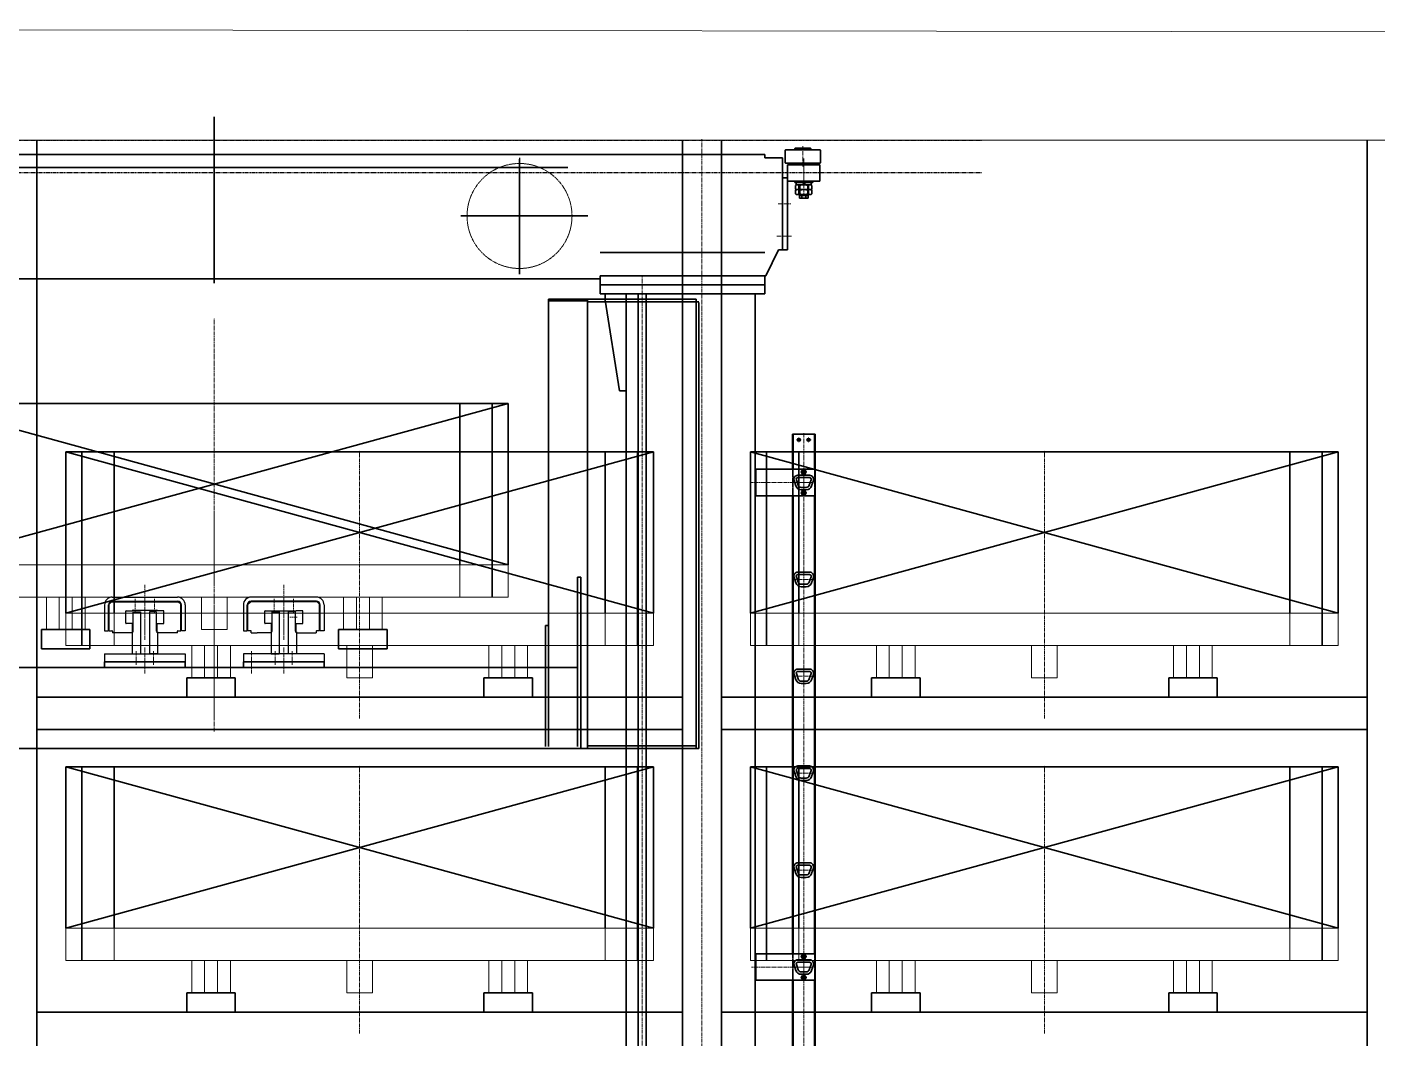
# Model space of a CAD drawing. Header units: millimetres. Extents: x -67280 to 67280, y -47520 to 47520.
# Drawn here: x -43308 to -39128, y 16067 to 19200 of the extents above; entities that cross this region are included whole.
import ezdxf

# ---------------------------------------------------------------- set-up
doc = ezdxf.new("R2010")
doc.units = ezdxf.units.MM
for name, pattern in [('AD_LTYPE8 0 mm_1_1', [16, 11, -1, 1, -1, 1, -1]), ('双点画线', [22, 12, -2, 2, -2, 2, -2]), ('点画线', [18, 12, -2, 2, -2]), ('虚线', [2, 1, -1])]:
    doc.linetypes.add(name, pattern=pattern)
for name, color, linetype, lineweight in [('7', 30, '双点画线', 18), ('ACAD0', 7, 'Continuous', 18), ('ACADCAXA细实线层', 3, 'Continuous', 18), ('CDRAFT0', 7, 'Continuous', 35), ('EB0', 7, 'Continuous', 35), ('EB0_1', 7, 'Continuous', 35), ('中心线层', 1, '点画线', 18), ('尺寸线层', 4, 'Continuous', 18), ('粗实线层', 7, 'Continuous', 35), ('细实线层', 3, 'Continuous', 18), ('虚线层', 100, '虚线', 18)]:
    doc.layers.add(name, color=color, linetype=linetype, lineweight=lineweight)

# ---------------------------------------------------------------- blocks, each defined once
blk = doc.blocks.new('*X1602')
at = {"layer": 'EB0'}
for p, q in [((23.2, 0), (-23.2, 0)), ((-23.2, 0), (-23.2, -7.5)), ((-1.9, 0), (-1.7, -1)), ((1.9, 0), (4, -7.5)), ((23.2, 0), (23.2, -7.5)), ((23.2, -7.5), (-23.2, -7.5)), ((-1.7, -1), (0.1, -7.5))]:
    blk.add_line(p, q, dxfattribs=at)
at = {"layer": '中心线层', "linetype": '点画线', "lineweight": 18}
blk.add_line((0, 3), (0, -10.5), dxfattribs=at)
blk = doc.blocks.new('*X1603')
at = {"layer": 'EB0'}
for p, q in [((-19.1, 0), (19.1, 0)), ((-25.4, -1.7), (-25.4, -13.3)), ((-19.1, -15), (19.1, -15)), ((-12.7, -13.3), (-12.7, -1.7)), ((12.7, -13.3), (12.7, -1.7)), ((25.4, -1.7), (25.4, -13.3))]:
    blk.add_line(p, q, dxfattribs=at)
for centre, radius, start, end in [((-19.1, -12.7), 12.7, 60, 120), ((-19.1, -2.3), 12.7, 240, 300), ((0, -48.3), 48.3, 74.7385, 105.2615), ((0, 33.3), 48.3, 254.7385, 285.2615), ((19.1, -12.7), 12.7, 60, 120), ((19.1, -2.3), 12.7, 240, 300)]:
    blk.add_arc(centre, radius, start, end, dxfattribs=at)
at = {"layer": '中心线层', "linetype": '点画线', "lineweight": 18}
blk.add_line((0, 3), (0, -18), dxfattribs=at)
blk = doc.blocks.new('*X1604')
at = {"layer": 'EB0'}
for p, q in [((-19.1, 0), (19.1, 0)), ((-25.4, -1.7), (-25.4, -13.3)), ((-19.1, -15), (19.1, -15)), ((-12.7, -13.3), (-12.7, -1.7)), ((12.7, -13.3), (12.7, -1.7)), ((25.4, -1.7), (25.4, -13.3))]:
    blk.add_line(p, q, dxfattribs=at)
for centre, radius, start, end in [((-19.1, -12.7), 12.7, 60, 120), ((-19.1, -2.3), 12.7, 240, 300), ((0, -48.3), 48.3, 74.7385, 105.2615), ((0, 33.3), 48.3, 254.7385, 285.2615), ((19.1, -12.7), 12.7, 60, 120), ((19.1, -2.3), 12.7, 240, 300)]:
    blk.add_arc(centre, radius, start, end, dxfattribs=at)
at = {"layer": '中心线层', "linetype": '点画线', "lineweight": 18}
blk.add_line((0, 3), (0, -18), dxfattribs=at)
blk = doc.blocks.new('*X1601')
at = {"layer": 'EB0'}
for p, q in [((9.1, 409.6), (8.1, 408.6)), ((8.1, 408.6), (8.1, 369.9)), ((117.1, 409.6), (9.1, 409.6)), ((38.1, 413.6), (39.1, 414.6)), ((88.1, 413.6), (38.1, 413.6)), ((38.1, 413.6), (38.1, 409.6)), ((88.1, 409.6), (38.1, 409.6)), ((87.1, 414.6), (39.1, 414.6)), ((88.1, 413.6), (87.1, 414.6)), ((88.1, 409.6), (88.1, 413.6)), ((117.1, 409.6), (118.1, 408.6)), ((118.1, 369.9), (118.1, 408.6)), ((8.1, 369.9), (9.1, 368.9)), ((9.1, 368.9), (41.9, 368.9)), ((36.9, 368.9), (36.9, 367.3)), ((36.9, 368.9), (117.1, 368.9)), ((89.4, 367.3), (36.9, 367.3)), ((40.6, 367.3), (40.6, 364.4)), ((40.6, 364.4), (85.6, 364.4)), ((40.6, 364.4), (41, 362.9)), ((41, 362.9), (85.2, 362.9)), ((85.6, 364.4), (85.2, 362.9)), ((85.6, 367.3), (85.6, 364.4)), ((89.4, 368.9), (89.4, 367.3)), ((118.1, 369.9), (117.1, 368.9))]:
    blk.add_line(p, q, dxfattribs=at)
at = {"layer": '中心线层', "linetype": '点画线', "lineweight": 18}
blk.add_line((63.1, 357.9), (63.1, 421.2), dxfattribs=at)
blk.add_wipeout([(89.4, 301.5), (89.4, 306.2), (89.4, 306.2), (89.4, 309), (89.4, 309), (68, 309), (68, 309), (66.1, 309), (66.1, 309), (64.2, 309), (64.2, 309), (42.9, 309), (42.9, 309), (42.9, 306.2), (42.9, 306.2), (42.9, 301.5), (42.9, 301.5), (66.1, 301.5), (66.1, 301.5), (66.2, 301.5), (66.2, 301.5), (70.1, 301.5), (70.1, 301.5)]).dxf.layer = '中心线层'
at = {"layer": 'EB0'}
for p, q in [((38.1, 313), (94.1, 313)), ((38.1, 309), (38.1, 313)), ((94.1, 309), (38.1, 309)), ((94.1, 313), (94.1, 309))]:
    blk.add_line(p, q, dxfattribs=at)
at = {"layer": '中心线层'}
blk.add_blockref('*X1602', (66.1, 309), dxfattribs=at)
blk.add_wipeout([(91.5, 288.2), (91.5, 295.4), (91.5, 295.4), (91.5, 299.8), (91.5, 299.8), (91.3, 299.9), (91.1, 300), (90.9, 300.1), (90.7, 300.2), (90.5, 300.3), (90.3, 300.4), (90.1, 300.5), (89.9, 300.6), (89.7, 300.7), (89.5, 300.7), (89.3, 300.8), (89.1, 300.9), (88.9, 300.9), (88.7, 301), (88.5, 301.1), (88.2, 301.1), (88, 301.2), (87.8, 301.2), (87.6, 301.3), (87.4, 301.3), (87.2, 301.3), (86.9, 301.4), (86.7, 301.4), (86.5, 301.4), (86.3, 301.5), (86.1, 301.5), (85.8, 301.5), (85.6, 301.5), (85.4, 301.5), (85.2, 301.5), (85.2, 301.5), (66.1, 301.5), (66.1, 301.5), (47, 301.5), (47, 301.5), (46.8, 301.5), (46.6, 301.5), (46.4, 301.5), (46.1, 301.5), (45.9, 301.5), (45.7, 301.4), (45.5, 301.4), (45.3, 301.4), (45, 301.3), (44.8, 301.3), (44.6, 301.3), (44.4, 301.2), (44.2, 301.2), (44, 301.1), (43.7, 301.1), (43.5, 301), (43.3, 300.9), (43.1, 300.9), (42.9, 300.8), (42.7, 300.7), (42.5, 300.7), (42.3, 300.6), (42.1, 300.5), (41.9, 300.4), (41.7, 300.3), (41.5, 300.2), (41.3, 300.1), (41.1, 300), (40.9, 299.9), (40.7, 299.8), (40.7, 299.8), (40.7, 295.4), (40.7, 295.4), (40.7, 288.2), (40.7, 288.2), (40.9, 288.1), (41.1, 288), (41.3, 287.9), (41.5, 287.8), (41.7, 287.7), (41.9, 287.6), (42.1, 287.5), (42.3, 287.4), (42.5, 287.3), (42.7, 287.3), (42.9, 287.2), (43.1, 287.1), (43.3, 287.1), (43.5, 287), (43.7, 286.9), (44, 286.9), (44.2, 286.8), (44.4, 286.8), (44.6, 286.7), (44.8, 286.7), (45, 286.7), (45.3, 286.6), (45.5, 286.6), (45.7, 286.6), (45.9, 286.5), (46.1, 286.5), (46.4, 286.5), (46.6, 286.5), (46.8, 286.5), (47, 286.5), (47, 286.5), (66.1, 286.5), (66.1, 286.5), (85.2, 286.5), (85.2, 286.5), (85.4, 286.5), (85.6, 286.5), (85.8, 286.5), (86.1, 286.5), (86.3, 286.5), (86.5, 286.6), (86.7, 286.6), (86.9, 286.6), (87.2, 286.7), (87.4, 286.7), (87.6, 286.7), (87.8, 286.8), (88, 286.8), (88.2, 286.9), (88.5, 286.9), (88.7, 287), (88.9, 287.1), (89.1, 287.1), (89.3, 287.2), (89.5, 287.3), (89.7, 287.3), (89.9, 287.4), (90.1, 287.5), (90.3, 287.6), (90.5, 287.7), (90.7, 287.8), (90.9, 287.9), (91.1, 288), (91.3, 288.1)]).dxf.layer = '中心线层'
at = {"layer": '中心线层', "linetype": '点画线', "lineweight": 18}
blk.add_line((66.1, 312), (66.1, 377.5), dxfattribs=at)
at = {"layer": '中心线层'}
blk.add_blockref('*X1603', (66.1, 301.5), dxfattribs=at)
blk.add_wipeout([(91.5, 273.2), (91.5, 280.4), (91.5, 280.4), (91.5, 284.8), (91.5, 284.8), (91.3, 284.9), (91.1, 285), (90.9, 285.1), (90.7, 285.2), (90.5, 285.3), (90.3, 285.4), (90.1, 285.5), (89.9, 285.6), (89.7, 285.7), (89.5, 285.7), (89.3, 285.8), (89.1, 285.9), (88.9, 285.9), (88.7, 286), (88.5, 286.1), (88.2, 286.1), (88, 286.2), (87.8, 286.2), (87.6, 286.3), (87.4, 286.3), (87.2, 286.3), (86.9, 286.4), (86.7, 286.4), (86.5, 286.4), (86.3, 286.5), (86.1, 286.5), (85.8, 286.5), (85.6, 286.5), (85.4, 286.5), (85.2, 286.5), (85.2, 286.5), (66.1, 286.5), (66.1, 286.5), (47, 286.5), (47, 286.5), (46.8, 286.5), (46.6, 286.5), (46.4, 286.5), (46.1, 286.5), (45.9, 286.5), (45.7, 286.4), (45.5, 286.4), (45.3, 286.4), (45, 286.3), (44.8, 286.3), (44.6, 286.3), (44.4, 286.2), (44.2, 286.2), (44, 286.1), (43.7, 286.1), (43.5, 286), (43.3, 285.9), (43.1, 285.9), (42.9, 285.8), (42.7, 285.7), (42.5, 285.7), (42.3, 285.6), (42.1, 285.5), (41.9, 285.4), (41.7, 285.3), (41.5, 285.2), (41.3, 285.1), (41.1, 285), (40.9, 284.9), (40.7, 284.8), (40.7, 284.8), (40.7, 280.4), (40.7, 280.4), (40.7, 273.2), (40.7, 273.2), (40.9, 273.1), (41.1, 273), (41.3, 272.9), (41.5, 272.8), (41.7, 272.7), (41.9, 272.6), (42.1, 272.5), (42.3, 272.4), (42.5, 272.3), (42.7, 272.3), (42.9, 272.2), (43.1, 272.1), (43.3, 272.1), (43.5, 272), (43.7, 271.9), (44, 271.9), (44.2, 271.8), (44.4, 271.8), (44.6, 271.7), (44.8, 271.7), (45, 271.7), (45.3, 271.6), (45.5, 271.6), (45.7, 271.6), (45.9, 271.5), (46.1, 271.5), (46.4, 271.5), (46.6, 271.5), (46.8, 271.5), (47, 271.5), (47, 271.5), (66.1, 271.5), (66.1, 271.5), (85.2, 271.5), (85.2, 271.5), (85.4, 271.5), (85.6, 271.5), (85.8, 271.5), (86.1, 271.5), (86.3, 271.5), (86.5, 271.6), (86.7, 271.6), (86.9, 271.6), (87.2, 271.7), (87.4, 271.7), (87.6, 271.7), (87.8, 271.8), (88, 271.8), (88.2, 271.9), (88.5, 271.9), (88.7, 272), (88.9, 272.1), (89.1, 272.1), (89.3, 272.2), (89.5, 272.3), (89.7, 272.3), (89.9, 272.4), (90.1, 272.5), (90.3, 272.6), (90.5, 272.7), (90.7, 272.8), (90.9, 272.9), (91.1, 273), (91.3, 273.1)]).dxf.layer = '中心线层'
at = {"layer": 'EB0'}
for p, q in [((51.1, 301.5), (51.1, 270.1)), ((81.1, 301.5), (81.1, 270.1)), ((51.1, 270.1), (52.6, 268.6)), ((51.1, 270.1), (81.1, 270.1)), ((52.6, 268.6), (79.6, 268.6)), ((52.6, 268.6), (52.6, 260.6)), ((52.6, 260.6), (79.6, 260.6)), ((59.6, 268.6), (59.6, 260.6)), ((72.6, 268.6), (72.6, 260.6)), ((81.1, 270.1), (79.6, 268.6)), ((79.6, 268.6), (79.6, 260.6))]:
    blk.add_line(p, q, dxfattribs=at)
at = {"layer": '细实线层'}
for p, q in [((52.6, 301.5), (52.6, 270.1)), ((79.6, 301.5), (79.6, 270.1))]:
    blk.add_line(p, q, dxfattribs=at)
at = {"layer": '中心线层'}
blk.add_blockref('*X1604', (66.1, 286.5), dxfattribs=at)
blk = doc.blocks.new('*X1606')
at = {"layer": 'EB0', "linetype": 'Continuous', "lineweight": 35}
for p, q in [((16.1, -19.5), (16.1, 20.5)), ((16.1, 20.5), (116.1, 20.5)), ((116.1, 20.5), (116.1, -29.5)), ((16, -19.5), (0, -19.5)), ((0, -242.5), (0, -19.5)), ((16, -29.5), (16, -19.5)), ((16, -242.5), (16, -19.5)), ((16.1, -19.5), (16.1, -19.5)), ((116.1, -29.5), (16.1, -29.5))]:
    blk.add_line(p, q, dxfattribs=at)
at = {"layer": 'EB0'}
blk.add_line((0, -242.5), (16, -242.5), dxfattribs=at)
at = {"layer": '中心线层', "linetype": '点画线', "lineweight": 18}
for p, q in [((66.1, 40.5), (66.1, -44.5)), ((-12.8, -100), (26.5, -100)), ((-17.3, -200), (27.6, -200))]:
    blk.add_line(p, q, dxfattribs=at)
blk = doc.blocks.new('*X1612')
at = {"layer": 'CDRAFT0'}
for p, q in [((-624, 393), (-624, 108)), ((2942, 393), (2954, 393)), ((-612, 108), (-624, 108)), ((2942, 108), (2954, 108)), ((0, 0), (-510, 0))]:
    blk.add_line(p, q, dxfattribs=at)
at = {"layer": 'EB0'}
blk.add_line((1195, 5.1), (1195, 519.7), dxfattribs=at)
at = {"layer": 'EB0', "linetype": 'AD_LTYPE8 0 mm_1_1', "lineweight": 25}
for p, q in [((-410, 393), (-410, 108)), ((2140, 393), (2140, 108)), ((-50, 321), (-50, 108)), ((-356.1, 213), (-479.5, 213)), ((9.4, 213), (-116, 213)), ((2206.4, 213), (2072.7, 213))]:
    blk.add_line(p, q, dxfattribs=at)
at = {"layer": 'EB0', "color": 1}
for p, q in [((-50, 33), (-50, 388.4)), ((2140, 33), (2140, 388.4)), ((250, 3), (250, 358.4)), ((-198.1, 213), (-592, 213)), ((161.9, 213), (-232, 213)), ((2351.9, 213), (1958, 213)), ((461.9, 183), (68, 183))]:
    blk.add_line(p, q, dxfattribs=at)
at = {"layer": 'EB0_1'}
for p, q in [((-624, 393), (-612, 393)), ((-612, 393), (-510, 393)), ((-510, 403), (50, 403)), ((-510, 393), (-510, 403)), ((2900, 403), (50, 403)), ((2900, 403), (2900, 393)), ((2942, 393), (2900, 393)), ((2954, 393), (2942, 393)), ((2954, 108), (2954, 393)), ((-513, 28), (-612, 108)), ((2903, 28), (2942, 108)), ((-513, 28), (0, 28)), ((-510, 28), (-510, 0)), ((-130.8, 28), (0, 28)), ((0, 0), (0, 28)), ((0, 18), (2390, 18)), ((2903, 28), (2390, 28)), ((2390, 0), (2390, 28)), ((2900, 0), (2390, 0)), ((2900, 28), (2900, 0))]:
    blk.add_line(p, q, dxfattribs=at)
at = {"layer": '虚线层', "color": 3}
for centre in [(-410, 213), (-50, 213), (250, 183), (2140, 213)]:
    blk.add_circle(centre, 162.5, dxfattribs=at)
blk = doc.blocks.new('*X1669')
at = {"layer": 'EB0'}
for p, q in [((-29.9, 6), (-24.4, -10.5)), ((-22.8, 8.4), (-17.3, -8.2)), ((18.1, 22.5), (-18.1, 22.5)), ((-18.1, 15), (18.1, 15)), ((17.3, -8.2), (22.8, 8.4)), ((24.4, -10.5), (29.9, 6)), ((-7.8, -15), (7.8, -15)), ((-7.8, -22.5), (7.8, -22.5))]:
    blk.add_line(p, q, dxfattribs=at)
for centre, radius, start, end in [((-18.1, 10), 12.5, 90, 198.4349), ((-18.1, 10), 5, 90, 198.4349), ((18.1, 10), 12.5, 341.5651, 90), ((18.1, 10), 5, 341.5651, 90), ((-7.8, -5), 17.5, 198.4349, 270), ((-7.8, -5), 10, 198.4349, 270), ((7.8, -5), 10, 270, 341.5651), ((7.8, -5), 17.5, 270, 341.5651)]:
    blk.add_arc(centre, radius, start, end, dxfattribs=at)
at = {"layer": '中心线层', "linetype": '点画线', "lineweight": 18}
blk.add_line((-35.6, 0), (36.9, 0), dxfattribs=at)
blk = doc.blocks.new('*X1670')
at = {"layer": 'EB0'}
for p, q in [((-29.9, 6), (-24.4, -10.5)), ((-22.8, 8.4), (-17.3, -8.2)), ((18.1, 22.5), (-18.1, 22.5)), ((-18.1, 15), (18.1, 15)), ((17.3, -8.2), (22.8, 8.4)), ((24.4, -10.5), (29.9, 6)), ((-7.8, -15), (7.8, -15)), ((-7.8, -22.5), (7.8, -22.5))]:
    blk.add_line(p, q, dxfattribs=at)
for centre, radius, start, end in [((-18.1, 10), 12.5, 90, 198.4349), ((-18.1, 10), 5, 90, 198.4349), ((18.1, 10), 12.5, 341.5651, 90), ((18.1, 10), 5, 341.5651, 90), ((-7.8, -5), 17.5, 198.4349, 270), ((-7.8, -5), 10, 198.4349, 270), ((7.8, -5), 10, 270, 341.5651), ((7.8, -5), 17.5, 270, 341.5651)]:
    blk.add_arc(centre, radius, start, end, dxfattribs=at)
at = {"layer": '中心线层', "linetype": '点画线', "lineweight": 18}
blk.add_line((-35.6, 0), (36.9, 0), dxfattribs=at)
blk = doc.blocks.new('*X1671')
at = {"layer": 'EB0'}
for p, q in [((-29.9, 6), (-24.4, -10.5)), ((-22.8, 8.4), (-17.3, -8.2)), ((18.1, 22.5), (-18.1, 22.5)), ((-18.1, 15), (18.1, 15)), ((17.3, -8.2), (22.8, 8.4)), ((24.4, -10.5), (29.9, 6)), ((-7.8, -15), (7.8, -15)), ((-7.8, -22.5), (7.8, -22.5))]:
    blk.add_line(p, q, dxfattribs=at)
for centre, radius, start, end in [((-18.1, 10), 12.5, 90, 198.4349), ((-18.1, 10), 5, 90, 198.4349), ((18.1, 10), 12.5, 341.5651, 90), ((18.1, 10), 5, 341.5651, 90), ((-7.8, -5), 17.5, 198.4349, 270), ((-7.8, -5), 10, 198.4349, 270), ((7.8, -5), 10, 270, 341.5651), ((7.8, -5), 17.5, 270, 341.5651)]:
    blk.add_arc(centre, radius, start, end, dxfattribs=at)
at = {"layer": '中心线层', "linetype": '点画线', "lineweight": 18}
blk.add_line((-35.6, 0), (36.9, 0), dxfattribs=at)
blk = doc.blocks.new('*X1672')
at = {"layer": 'EB0'}
for p, q in [((-29.9, 6), (-24.4, -10.5)), ((-22.8, 8.4), (-17.3, -8.2)), ((18.1, 22.5), (-18.1, 22.5)), ((-18.1, 15), (18.1, 15)), ((17.3, -8.2), (22.8, 8.4)), ((24.4, -10.5), (29.9, 6)), ((-7.8, -15), (7.8, -15)), ((-7.8, -22.5), (7.8, -22.5))]:
    blk.add_line(p, q, dxfattribs=at)
for centre, radius, start, end in [((-18.1, 10), 12.5, 90, 198.4349), ((-18.1, 10), 5, 90, 198.4349), ((18.1, 10), 12.5, 341.5651, 90), ((18.1, 10), 5, 341.5651, 90), ((-7.8, -5), 17.5, 198.4349, 270), ((-7.8, -5), 10, 198.4349, 270), ((7.8, -5), 10, 270, 341.5651), ((7.8, -5), 17.5, 270, 341.5651)]:
    blk.add_arc(centre, radius, start, end, dxfattribs=at)
at = {"layer": '中心线层', "linetype": '点画线', "lineweight": 18}
blk.add_line((-35.6, 0), (36.9, 0), dxfattribs=at)
blk = doc.blocks.new('*X1673')
at = {"layer": 'EB0'}
for p, q in [((-29.9, 6), (-24.4, -10.5)), ((-22.8, 8.4), (-17.3, -8.2)), ((18.1, 22.5), (-18.1, 22.5)), ((-18.1, 15), (18.1, 15)), ((17.3, -8.2), (22.8, 8.4)), ((24.4, -10.5), (29.9, 6)), ((-7.8, -15), (7.8, -15)), ((-7.8, -22.5), (7.8, -22.5))]:
    blk.add_line(p, q, dxfattribs=at)
for centre, radius, start, end in [((-18.1, 10), 12.5, 90, 198.4349), ((-18.1, 10), 5, 90, 198.4349), ((18.1, 10), 12.5, 341.5651, 90), ((18.1, 10), 5, 341.5651, 90), ((-7.8, -5), 17.5, 198.4349, 270), ((-7.8, -5), 10, 198.4349, 270), ((7.8, -5), 10, 270, 341.5651), ((7.8, -5), 17.5, 270, 341.5651)]:
    blk.add_arc(centre, radius, start, end, dxfattribs=at)
at = {"layer": '中心线层', "linetype": '点画线', "lineweight": 18}
blk.add_line((-35.6, 0), (36.9, 0), dxfattribs=at)
blk = doc.blocks.new('*X1674')
at = {"layer": 'EB0'}
for p, q in [((-29.9, 6), (-24.4, -10.5)), ((-22.8, 8.4), (-17.3, -8.2)), ((18.1, 22.5), (-18.1, 22.5)), ((-18.1, 15), (18.1, 15)), ((17.3, -8.2), (22.8, 8.4)), ((24.4, -10.5), (29.9, 6)), ((-7.8, -15), (7.8, -15)), ((-7.8, -22.5), (7.8, -22.5))]:
    blk.add_line(p, q, dxfattribs=at)
for centre, radius, start, end in [((-18.1, 10), 12.5, 90, 198.4349), ((-18.1, 10), 5, 90, 198.4349), ((18.1, 10), 12.5, 341.5651, 90), ((18.1, 10), 5, 341.5651, 90), ((-7.8, -5), 17.5, 198.4349, 270), ((-7.8, -5), 10, 198.4349, 270), ((7.8, -5), 10, 270, 341.5651), ((7.8, -5), 17.5, 270, 341.5651)]:
    blk.add_arc(centre, radius, start, end, dxfattribs=at)
at = {"layer": '中心线层', "linetype": '点画线', "lineweight": 18}
blk.add_line((-35.6, 0), (36.9, 0), dxfattribs=at)
blk = doc.blocks.new('*X1681')
at = {"layer": 'EB0_1'}
for p, q in [((-150, -41), (-150, 41)), ((35, 41), (-150, 41)), ((-29.9, 6), (-24.4, -10.5)), ((18.1, 22.5), (-18.1, 22.5)), ((24.4, -10.5), (29.9, 6)), ((35, -41), (35, 41)), ((35, -41), (-150, -41)), ((-7.8, -22.5), (7.8, -22.5))]:
    blk.add_line(p, q, dxfattribs=at)
for centre in [(0, 32.5), (0, -32.5)]:
    blk.add_circle(centre, 4.5, dxfattribs=at)
for centre, radius, start, end in [((-18.1, 10), 12.5, 90, 198.4349), ((18.1, 10), 12.5, 341.5651, 90), ((-7.8, -5), 17.5, 198.4349, 270), ((7.8, -5), 17.5, 270, 341.5651)]:
    blk.add_arc(centre, radius, start, end, dxfattribs=at)
at = {"layer": '中心线层', "linetype": '点画线', "lineweight": 18}
for p, q in [((22, 0), (-162.2, 0)), ((-35.6, 0), (36.9, 0)), ((-7.5, 32.5), (7.5, 32.5)), ((0, 25), (0, 40)), ((-7.5, -32.5), (7.5, -32.5)), ((0, -40), (0, -25))]:
    blk.add_line(p, q, dxfattribs=at)
at = {"layer": '中心线层'}
blk.add_line((0, -41), (0, 41), dxfattribs=at)
at = {"layer": '虚线层'}
blk.add_line((-147, -41), (-147, 41), dxfattribs=at)
blk = doc.blocks.new('*X1682')
at = {"layer": '中心线层', "linetype": '点画线', "lineweight": 18}
for p, q in [((-9.1, 0), (9.1, 0)), ((0, 9.1), (0, -9.1))]:
    blk.add_line(p, q, dxfattribs=at)
at = {"layer": '粗实线层'}
for p, q in [((-7.5, 0), (-3.8, 6.5)), ((-7.5, 0), (-3.8, -6.5)), ((3.8, 6.5), (-3.8, 6.5)), ((7.5, 0), (3.8, 6.5)), ((7.5, 0), (3.8, -6.5)), ((3.8, -6.5), (-3.8, -6.5))]:
    blk.add_line(p, q, dxfattribs=at)
for radius in [6.5, 3.4]:
    blk.add_circle((0, 0), radius, dxfattribs=at)
at = {"layer": '细实线层'}
blk.add_arc((0, 0), 4, 170, 100, dxfattribs=at)
blk = doc.blocks.new('*X1683')
at = {"layer": '中心线层', "linetype": '点画线', "lineweight": 18}
for p, q in [((-9.1, 0), (9.1, 0)), ((0, 9.1), (0, -9.1))]:
    blk.add_line(p, q, dxfattribs=at)
at = {"layer": '粗实线层'}
for p, q in [((-7.5, 0), (-3.8, 6.5)), ((-7.5, 0), (-3.8, -6.5)), ((3.8, 6.5), (-3.8, 6.5)), ((7.5, 0), (3.8, 6.5)), ((7.5, 0), (3.8, -6.5)), ((3.8, -6.5), (-3.8, -6.5))]:
    blk.add_line(p, q, dxfattribs=at)
for radius in [6.5, 3.4]:
    blk.add_circle((0, 0), radius, dxfattribs=at)
at = {"layer": '细实线层'}
blk.add_arc((0, 0), 4, 170, 100, dxfattribs=at)
blk = doc.blocks.new('*X1684')
at = {"layer": 'EB0_1'}
for p, q in [((-150, -41), (-150, 41)), ((35, 41), (-150, 41)), ((-29.9, 6), (-24.4, -10.5)), ((18.1, 22.5), (-18.1, 22.5)), ((24.4, -10.5), (29.9, 6)), ((35, -41), (35, 41)), ((35, -41), (-150, -41)), ((-7.8, -22.5), (7.8, -22.5))]:
    blk.add_line(p, q, dxfattribs=at)
for centre in [(0, 32.5), (0, -32.5)]:
    blk.add_circle(centre, 4.5, dxfattribs=at)
for centre, radius, start, end in [((-18.1, 10), 12.5, 90, 198.4349), ((18.1, 10), 12.5, 341.5651, 90), ((-7.8, -5), 17.5, 198.4349, 270), ((7.8, -5), 17.5, 270, 341.5651)]:
    blk.add_arc(centre, radius, start, end, dxfattribs=at)
at = {"layer": '中心线层', "linetype": '点画线', "lineweight": 18}
for p, q in [((22, 0), (-162.2, 0)), ((-35.6, 0), (36.9, 0)), ((-7.5, 32.5), (7.5, 32.5)), ((0, 25), (0, 40)), ((-7.5, -32.5), (7.5, -32.5)), ((0, -40), (0, -25))]:
    blk.add_line(p, q, dxfattribs=at)
at = {"layer": '中心线层'}
blk.add_line((0, -41), (0, 41), dxfattribs=at)
at = {"layer": '虚线层'}
blk.add_line((-147, -41), (-147, 41), dxfattribs=at)
blk = doc.blocks.new('*X1685')
at = {"layer": '中心线层', "linetype": '点画线', "lineweight": 18}
for p, q in [((-9.1, 0), (9.1, 0)), ((0, 9.1), (0, -9.1))]:
    blk.add_line(p, q, dxfattribs=at)
at = {"layer": '粗实线层'}
for p, q in [((-7.5, 0), (-3.8, 6.5)), ((-7.5, 0), (-3.8, -6.5)), ((3.8, 6.5), (-3.8, 6.5)), ((7.5, 0), (3.8, 6.5)), ((7.5, 0), (3.8, -6.5)), ((3.8, -6.5), (-3.8, -6.5))]:
    blk.add_line(p, q, dxfattribs=at)
for radius in [6.5, 3.4]:
    blk.add_circle((0, 0), radius, dxfattribs=at)
at = {"layer": '细实线层'}
blk.add_arc((0, 0), 4, 170, 100, dxfattribs=at)
blk = doc.blocks.new('*X1686')
at = {"layer": '中心线层', "linetype": '点画线', "lineweight": 18}
for p, q in [((-9.1, 0), (9.1, 0)), ((0, 9.1), (0, -9.1))]:
    blk.add_line(p, q, dxfattribs=at)
at = {"layer": '粗实线层'}
for p, q in [((-7.5, 0), (-3.8, 6.5)), ((-7.5, 0), (-3.8, -6.5)), ((3.8, 6.5), (-3.8, 6.5)), ((7.5, 0), (3.8, 6.5)), ((7.5, 0), (3.8, -6.5)), ((3.8, -6.5), (-3.8, -6.5))]:
    blk.add_line(p, q, dxfattribs=at)
for radius in [6.5, 3.4]:
    blk.add_circle((0, 0), radius, dxfattribs=at)
at = {"layer": '细实线层'}
blk.add_arc((0, 0), 4, 170, 100, dxfattribs=at)
blk = doc.blocks.new('*X1658')
at = {"layer": 'EB0'}
for p, q in [((115, 4650), (185, 4650)), ((115, 4650), (115, 4541)), ((117, 4650), (117, 4541)), ((183, 4650), (183, 4541)), ((185, 4650), (185, -150)), ((115, 4459), (115, 3041)), ((117, 4459), (117, 3041)), ((183, 4459), (183, 3041)), ((115, 2959), (115, 1541)), ((117, 2959), (117, 1541)), ((183, 2959), (183, 1541))]:
    blk.add_line(p, q, dxfattribs=at)
for centre in [(135, 4632), (165, 4632), (150, 4532.5), (150, 4467.5), (150, 3032.5), (150, 2967.5)]:
    blk.add_circle(centre, 4.5, dxfattribs=at)
at = {"layer": '中心线层', "linetype": '点画线', "lineweight": 18}
for p, q in [((150, 4653), (150, -153)), ((127.5, 4632), (142.5, 4632)), ((135, 4639.5), (135, 4624.5)), ((172.5, 4632), (157.5, 4632)), ((165, 4639.5), (165, 4624.5)), ((142.5, 4532.5), (157.5, 4532.5)), ((142.5, 3032.5), (157.5, 3032.5)), ((142.5, 2967.5), (157.5, 2967.5))]:
    blk.add_line(p, q, dxfattribs=at)
at = {"layer": '虚线层', "linetype": '虚线', "lineweight": 18}
for p, q in [((115, 4541), (115, 4459)), ((117, 4541), (117, 4459)), ((183, 4541), (183, 4459)), ((115, 3041), (115, 2959)), ((117, 3041), (117, 2959)), ((183, 3041), (183, 2959))]:
    blk.add_line(p, q, dxfattribs=at)
at = {"layer": 'EB0'}
for name, p in [('*X1674', (150, 4500)), ('*X1673', (150, 4200)), ('*X1672', (150, 3900)), ('*X1671', (150, 3600)), ('*X1670', (150, 3300)), ('*X1669', (150, 3000))]:
    blk.add_blockref(name, p, dxfattribs=at)
at = {"layer": '粗实线层'}
for name, p in [('*X1684', (150, 4500)), ('*X1681', (150, 3000))]:
    blk.add_blockref(name, p, dxfattribs=at)
for points in [[(157.5, 4532.5), (156.8, 4533.7), (156.8, 4533.7), (155.6, 4535.7), (155.6, 4535.7), (153.8, 4539), (153.8, 4539), (150, 4539), (150, 4539), (146.2, 4539), (146.2, 4539), (144.4, 4535.7), (144.4, 4535.7), (143.2, 4533.7), (143.2, 4533.7), (142.5, 4532.5), (142.5, 4532.5), (144.4, 4529.2), (144.4, 4529.2), (146.2, 4526), (146.2, 4526), (150, 4526), (150, 4526), (153.8, 4526), (153.8, 4526), (155.6, 4529.2), (155.6, 4529.2)], [(157.5, 4467.5), (156.8, 4468.7), (156.8, 4468.7), (155.6, 4470.7), (155.6, 4470.7), (153.8, 4474), (153.8, 4474), (150, 4474), (150, 4474), (146.2, 4474), (146.2, 4474), (144.4, 4470.7), (144.4, 4470.7), (143.2, 4468.7), (143.2, 4468.7), (142.5, 4467.5), (142.5, 4467.5), (144.4, 4464.2), (144.4, 4464.2), (146.2, 4461), (146.2, 4461), (150, 4461), (150, 4461), (153.8, 4461), (153.8, 4461), (155.6, 4464.2), (155.6, 4464.2)], [(157.5, 3032.5), (156.8, 3033.7), (156.8, 3033.7), (155.6, 3035.7), (155.6, 3035.7), (153.8, 3039), (153.8, 3039), (150, 3039), (150, 3039), (146.2, 3039), (146.2, 3039), (144.4, 3035.7), (144.4, 3035.7), (143.2, 3033.7), (143.2, 3033.7), (142.5, 3032.5), (142.5, 3032.5), (144.4, 3029.2), (144.4, 3029.2), (146.2, 3026), (146.2, 3026), (150, 3026), (150, 3026), (153.8, 3026), (153.8, 3026), (155.6, 3029.2), (155.6, 3029.2)], [(157.5, 2967.5), (156.8, 2968.7), (156.8, 2968.7), (155.6, 2970.7), (155.6, 2970.7), (153.8, 2974), (153.8, 2974), (150, 2974), (150, 2974), (146.2, 2974), (146.2, 2974), (144.4, 2970.7), (144.4, 2970.7), (143.2, 2968.7), (143.2, 2968.7), (142.5, 2967.5), (142.5, 2967.5), (144.4, 2964.2), (144.4, 2964.2), (146.2, 2961), (146.2, 2961), (150, 2961), (150, 2961), (153.8, 2961), (153.8, 2961), (155.6, 2964.2), (155.6, 2964.2)]]:
    blk.add_wipeout(points).dxf.layer = '粗实线层'
for name, p in [('*X1685', (150, 4532.5)), ('*X1686', (150, 4467.5)), ('*X1682', (150, 3032.5)), ('*X1683', (150, 2967.5))]:
    blk.add_blockref(name, p, dxfattribs=at)
blk = doc.blocks.new('*X1628')
at = {"layer": 'EB0'}
for p, q in [((-80, -67), (430, -67)), ((-20, -395), (0, -395))]:
    blk.add_line(p, q, dxfattribs=at)
at = {"layer": 'EB0_1'}
for p, q in [((-80, -67), (-80, -95)), ((430, -67), (430, -95)), ((430, -95), (-80, -95)), ((-65, -115), (-65, -95)), ((-65, -115), (-20, -395)), ((0, -10414), (0, -95)), ((37.5, -10523), (37.5, -95)), ((62.5, -10523), (62.5, -95)), ((400, -10414), (400, -95))]:
    blk.add_line(p, q, dxfattribs=at)
at = {"layer": '中心线层'}
blk.add_line((50, -10610), (50, -42.6), dxfattribs=at)
at = {"layer": '粗实线层'}
blk.add_blockref('*X1658', (400, -5179), dxfattribs=at)
blk = doc.blocks.new('*X1702')
at = {"layer": '中心线层', "linetype": '点画线', "lineweight": 18}
blk.add_line((0, 126.1), (0, -224.4), dxfattribs=at)
blk = doc.blocks.new('*X1703')
at = {"layer": 'ACADCAXA细实线层', "color": 2, "linetype": 'Continuous', "lineweight": 18}
for p, q in [((-910, -120), (910, -120)), ((-910, -220), (910, -220)), ((-520, -320), (-520, -220)), ((-440, -320), (-440, -220)), ((-40, -320), (-40, -220)), ((40, -320), (40, -220)), ((440, -320), (440, -220)), ((520, -320), (520, -220)), ((-520, -320), (-440, -320)), ((-40, -320), (40, -320)), ((440, -320), (520, -320))]:
    blk.add_line(p, q, dxfattribs=at)
at = {"layer": 'EB0', "color": 2}
for p, q in [((-910, -120), (-910, 380)), ((-910, 380), (910, 380)), ((910, 380), (-910, -120)), ((-910, 380), (910, -120)), ((910, -120), (910, 380))]:
    blk.add_line(p, q, dxfattribs=at)
at = {"layer": 'EB0', "color": 4}
for p, q in [((-860, -120), (-860, 380)), ((860, -120), (860, 380)), ((-860, -220), (-860, -120)), ((860, -220), (860, -120))]:
    blk.add_line(p, q, dxfattribs=at)
at = {"layer": 'EB0', "color": 5}
for p, q in [((-760, -120), (-760, 380)), ((760, -120), (760, 380))]:
    blk.add_line(p, q, dxfattribs=at)
at = {"layer": 'EB0'}
for p, q in [((-535, -380), (-535, -320)), ((-385, -320), (-535, -320)), ((-385, -380), (-385, -320)), ((385, -320), (535, -320)), ((385, -380), (385, -320)), ((535, -380), (535, -320)), ((-535, -380), (-385, -380)), ((385, -380), (535, -380))]:
    blk.add_line(p, q, dxfattribs=at)
at = {"layer": '尺寸线层'}
for p, q in [((-480, -320), (-480, -220)), ((-400, -320), (-400, -220)), ((400, -320), (400, -220)), ((480, -320), (480, -220))]:
    blk.add_line(p, q, dxfattribs=at)
at = {"layer": '细实线层'}
for p, q in [((-910, -220), (-910, -120)), ((910, -220), (910, -120))]:
    blk.add_line(p, q, dxfattribs=at)
at = {"layer": '细实线层', "color": 5}
for p, q in [((-760, -220), (-760, -120)), ((760, -220), (760, -120))]:
    blk.add_line(p, q, dxfattribs=at)
blk = doc.blocks.new('*X1600')
at = {"layer": 'ACAD0', "color": 7, "linetype": 'Continuous', "lineweight": 25}
for p, q in [((1880, 9456), (1880, 9376)), ((1892, 9376), (1892, 9456)), ((1894, 9458), (1902, 9466)), ((1894, 9403), (1894, 9458)), ((1902, 9466), (2087, 9466)), ((1904, 9480), (2106, 9480)), ((1904, 9468), (2106, 9468)), ((2087, 9466), (2108, 9466)), ((2116, 9458), (2108, 9466)), ((2116, 9403), (2116, 9458)), ((2118, 9376), (2118, 9456)), ((2130, 9456), (2130, 9376)), ((2310, 9456), (2310, 9376)), ((2322, 9376), (2322, 9456)), ((2324, 9458), (2332, 9466)), ((2324, 9403), (2324, 9458)), ((2353, 9466), (2332, 9466)), ((2536, 9480), (2334, 9480)), ((2536, 9468), (2334, 9468)), ((2499, 9466), (2353, 9466)), ((2538, 9466), (2499, 9466)), ((2546, 9458), (2538, 9466)), ((2546, 9403), (2546, 9458)), ((2548, 9376), (2548, 9456)), ((2560, 9456), (2560, 9376)), ((1946, 9399.5), (1946, 9436.5)), ((1947.5, 9438), (1967, 9438)), ((1967, 9438), (1967, 9438.5)), ((1968.5, 9440), (2041.5, 9440)), ((1969, 9374.5), (1969, 9435)), ((1969, 9435), (1991, 9435)), ((1991, 9435), (1991, 9305)), ((2019, 9435), (2019, 9305)), ((2041, 9435), (2019, 9435)), ((2041, 9374.5), (2041, 9435)), ((2043, 9438), (2043, 9438.5)), ((2062.5, 9438), (2043, 9438)), ((2064, 9399.5), (2064, 9436.5)), ((2376, 9399.5), (2376, 9436.5)), ((2377.5, 9438), (2473, 9438)), ((2399, 9374.5), (2399, 9435)), ((2399, 9435), (2421, 9435)), ((2421, 9435), (2421, 9305)), ((2449, 9435), (2449, 9305)), ((2471, 9435), (2449, 9435)), ((2471, 9374.5), (2471, 9435)), ((2492.5, 9438), (2473, 9438)), ((2494, 9399.5), (2494, 9436.5)), ((1880, 9376), (1892, 9376)), ((1894, 9376), (1894, 9403)), ((1894, 9376), (1903, 9376)), ((1904.5, 9374.5), (1904.5, 9370)), ((1967, 9370), (1904.5, 9370)), ((1967, 9398), (1947.5, 9398)), ((1966, 9372.5), (1966, 9305)), ((1967, 9372.5), (1966, 9372.5)), ((1967, 9370), (1967, 9398)), ((2043, 9370), (2043, 9398)), ((2043, 9398), (2062.5, 9398)), ((2043, 9372.5), (2044, 9372.5)), ((2105.5, 9370), (2043, 9370)), ((2044, 9372.5), (2044, 9305)), ((2105.5, 9370), (2105.5, 9374.5)), ((2107, 9376), (2116, 9376)), ((2116, 9376), (2116, 9403)), ((2130, 9376), (2118, 9376)), ((2310, 9376), (2322, 9376)), ((2324, 9376), (2324, 9403)), ((2333, 9376), (2324, 9376)), ((2334.5, 9370), (2334.5, 9374.5)), ((2334.5, 9370), (2353, 9370)), ((2397, 9370), (2353, 9370)), ((2397, 9398), (2377.5, 9398)), ((2396, 9372.5), (2396, 9305)), ((2397, 9372.5), (2396, 9372.5)), ((2397, 9370), (2397, 9398)), ((2473, 9370), (2473, 9398)), ((2473, 9398), (2492.5, 9398)), ((2473, 9372.5), (2474, 9372.5)), ((2473, 9370), (2517, 9370)), ((2474, 9372.5), (2474, 9305)), ((2517, 9370), (2535.5, 9370)), ((2535.5, 9374.5), (2535.5, 9370)), ((2546, 9376), (2537, 9376)), ((2546, 9376), (2546, 9403)), ((2560, 9376), (2548, 9376)), ((1880, 9305), (1880, 9280)), ((1880, 9305), (2130, 9305)), ((1966, 9305), (1991, 9305)), ((2044, 9305), (2019, 9305)), ((2130, 9305), (2130, 9280)), ((2310, 9305), (2310, 9280)), ((2560, 9305), (2310, 9305)), ((2560, 9280), (2310, 9280)), ((2396, 9305), (2421, 9305)), ((2474, 9305), (2449, 9305)), ((2560, 9305), (2560, 9280))]:
    blk.add_line(p, q, dxfattribs=at)
for centre, radius, start, end in [((1904, 9456), 24, 90, 180), ((1904, 9456), 12, 90, 180), ((2106, 9456), 24, 0, 90), ((2106, 9456), 12, 0, 90), ((2334, 9456), 24, 90, 180), ((2334, 9456), 12, 90, 180), ((2536, 9456), 24, 0, 90), ((2536, 9456), 12, 360, 90), ((1947.5, 9436.5), 1.5, 90, 180), ((1968.5, 9438.5), 1.5, 90, 180), ((2041.5, 9438.5), 1.5, 360, 90), ((2062.5, 9436.5), 1.5, 0, 90), ((2377.5, 9436.5), 1.5, 90, 180), ((2492.5, 9436.5), 1.5, 0, 90), ((1903, 9374.5), 1.5, 0, 90), ((1947.5, 9399.5), 1.5, 180, 270), ((1967, 9374.5), 2, 270, 0), ((2043, 9374.5), 2, 180, 270), ((2062.5, 9399.5), 1.5, 270, 360), ((2107, 9374.5), 1.5, 90, 180), ((2333, 9374.5), 1.5, 0, 90), ((2377.5, 9399.5), 1.5, 180, 270), ((2397, 9374.5), 2, 270, 0), ((2473, 9374.5), 2, 180, 270), ((2492.5, 9399.5), 1.5, 270, 0), ((2537, 9374.5), 1.5, 90, 180)]:
    blk.add_arc(centre, radius, start, end, dxfattribs=at)
at = {"layer": 'EB0'}
for p, q in [((615, 10810), (3315, 10810)), ((3345, 9542), (3355, 9542)), ((3345, 9392), (3345, 9542)), ((3355, 9252), (3355, 9542)), ((3245, 9018), (3245, 9392)), ((3255, 9392), (3245, 9392)), ((3255, 9018), (3255, 9402)), ((3345, 9402), (3345, 9018)), ((1880, 9280), (2130, 9280)), ((1880, 9262), (1880, 9280)), ((2130, 9280), (2130, 9262)), ((2560, 9280), (2310, 9280)), ((2310, 9280), (2310, 9262)), ((2560, 9262), (2560, 9280)), ((1095, 9262), (2220, 9262)), ((2130, 9262), (1880, 9262)), ((1973, 9262), (2109, 9262)), ((2220, 9262), (3345, 9262)), ((2310, 9262), (2560, 9262)), ((2467, 9262), (2331, 9262)), ((3355, 9252), (3355, 9012)), ((3375, 9075), (3375, 9020)), ((1085, 9012), (3355, 9012)), ((3375, 9012), (3355, 9012))]:
    blk.add_line(p, q, dxfattribs=at)
at = {"layer": 'EB0_1'}
for p, q in [((3925, 10547), (3415, 10547)), ((3255, 9152), (3255, 10402)), ((3255, 10397), (3375, 10397)), ((3375, 10402), (3375, 9012))]:
    blk.add_line(p, q, dxfattribs=at)
at = {"layer": '中心线层'}
for p, q in [((2220, 9515.7), (2220, 10344.1)), ((2220, 9063.7), (2220, 9486.8))]:
    blk.add_line(p, q, dxfattribs=at)
at = {"layer": '中心线层', "linetype": '点画线', "lineweight": 18}
for p, q in [((2005, 9518.5), (2005, 9353.3)), ((2435, 9518.5), (2435, 9353.3)), ((1975, 9430.3), (1975, 9474.9)), ((2005, 9347.9), (2005, 9482)), ((2035, 9430.3), (2035, 9474.9)), ((2220, 9455.5), (2220, 9103.4)), ((2405, 9430.3), (2405, 9474.9)), ((2435, 9347.9), (2435, 9482)), ((2465, 9430.3), (2465, 9474.9)), ((2477, 9418), (2454, 9418)), ((2005, 9324.3), (2005, 9261.4)), ((2435, 9324.3), (2435, 9261.4)), ((1978.5, 9313.3), (1978.5, 9271)), ((2005, 9244.1), (2005, 9302.8)), ((2031.5, 9313.3), (2031.5, 9271)), ((2335, 9313.3), (2335, 9271)), ((2335, 9244.1), (2335, 9292)), ((2408.5, 9313.3), (2408.5, 9271)), ((2435, 9244.1), (2435, 9302.8)), ((2461.5, 9313.3), (2461.5, 9271))]:
    blk.add_line(p, q, dxfattribs=at)
at = {"layer": '虚线层'}
for p, q in [((3255, 10198), (3255, 10386)), ((3255, 9372), (3255, 9356)), ((3255, 9372), (3255, 9356))]:
    blk.add_line(p, q, dxfattribs=at)
at = {"layer": '7'}
blk.add_blockref('*X1702', (2220, 9615), dxfattribs=at)
at = {"layer": 'EB0'}
blk.add_blockref('*X1703', (2220, 9700), dxfattribs=at)
at = {"layer": '尺寸线层'}
blk.add_blockref('*X1601', (3979, 10455), dxfattribs=at)
at = {"layer": '7', "linetype": '双点画线', "lineweight": 25}
for p, q in [((-172.8, 10895), (4597.2, 10895)), ((-172.8, 10795), (4597.2, 10795))]:
    blk.add_line(p, q, dxfattribs=at)
at = {"layer": 'EB0'}
blk.add_blockref('*X1612', (1025, 10447), dxfattribs=at)
at = {"layer": '尺寸线层'}
blk.add_blockref('*X1606', (3979, 10797.5), dxfattribs=at)
at = {"layer": 'EB0'}
blk.add_blockref('*X1628', (3495, 10514), dxfattribs=at)
for p, q in [((3712, 9075), (3712, 9020)), ((3712, 9020), (3375, 9020)), ((3375, 9020), (3430, 9020)), ((3712, 9020), (3657, 9020))]:
    blk.add_line(p, q, dxfattribs=at)
at = {"layer": 'EB0_1'}
for p, q in [((3255, 10402), (3712, 10402)), ((3375, 10394), (3720, 10394)), ((3712, 10402), (3712, 9012)), ((3720, 10392), (3720, 9012)), ((3720, 9012), (3375, 9012))]:
    blk.add_line(p, q, dxfattribs=at)

msp = doc.modelspace()

# ---------------------------------------------------------------- linework, layer by layer
at = {"layer": 'ACADCAXA细实线层', "color": 2, "linetype": 'Continuous', "lineweight": 18}
for p, q in [((-43187.969, 17384.786), (-41367.969, 17384.786)), ((-41067.969, 17384.786), (-39247.969, 17384.786)), ((-43187.969, 17284.786), (-41367.969, 17284.786)), ((-42797.969, 17184.786), (-42797.969, 17284.786)), ((-42717.969, 17184.786), (-42717.969, 17284.786)), ((-42317.969, 17184.786), (-42317.969, 17284.786)), ((-42237.969, 17184.786), (-42237.969, 17284.786)), ((-41837.969, 17184.786), (-41837.969, 17284.786)), ((-41757.969, 17184.786), (-41757.969, 17284.786)), ((-41067.969, 17284.786), (-39247.969, 17284.786)), ((-40677.969, 17184.786), (-40677.969, 17284.786)), ((-40597.969, 17184.786), (-40597.969, 17284.786)), ((-40197.969, 17184.786), (-40197.969, 17284.786)), ((-40117.969, 17184.786), (-40117.969, 17284.786)), ((-39717.969, 17184.786), (-39717.969, 17284.786)), ((-39637.969, 17184.786), (-39637.969, 17284.786)), ((-42797.969, 17184.786), (-42717.969, 17184.786)), ((-42317.969, 17184.786), (-42237.969, 17184.786)), ((-41837.969, 17184.786), (-41757.969, 17184.786)), ((-40677.969, 17184.786), (-40597.969, 17184.786)), ((-40197.969, 17184.786), (-40117.969, 17184.786)), ((-39717.969, 17184.786), (-39637.969, 17184.786)), ((-43187.969, 16409.786), (-41367.969, 16409.786)), ((-41067.969, 16409.786), (-39247.969, 16409.786)), ((-43187.969, 16309.786), (-41367.969, 16309.786)), ((-42797.969, 16209.786), (-42797.969, 16309.786)), ((-42717.969, 16209.786), (-42717.969, 16309.786)), ((-42317.969, 16209.786), (-42317.969, 16309.786)), ((-42237.969, 16209.786), (-42237.969, 16309.786)), ((-41837.969, 16209.786), (-41837.969, 16309.786)), ((-41757.969, 16209.786), (-41757.969, 16309.786)), ((-41067.969, 16309.786), (-39247.969, 16309.786)), ((-40677.969, 16209.786), (-40677.969, 16309.786)), ((-40597.969, 16209.786), (-40597.969, 16309.786)), ((-40197.969, 16209.786), (-40197.969, 16309.786)), ((-40117.969, 16209.786), (-40117.969, 16309.786)), ((-39717.969, 16209.786), (-39717.969, 16309.786)), ((-39637.969, 16209.786), (-39637.969, 16309.786)), ((-42797.969, 16209.786), (-42717.969, 16209.786)), ((-42317.969, 16209.786), (-42237.969, 16209.786)), ((-41837.969, 16209.786), (-41757.969, 16209.786)), ((-40677.969, 16209.786), (-40597.969, 16209.786)), ((-40197.969, 16209.786), (-40117.969, 16209.786)), ((-39717.969, 16209.786), (-39637.969, 16209.786))]:
    msp.add_line(p, q, dxfattribs=at)
at = {"layer": 'EB0'}
for p, q in [((-43277.969, 7599.786), (-43277.969, 18849.786)), ((-41277.969, 7599.786), (-41277.969, 18849.786)), ((-41157.969, 7599.786), (-41157.969, 18849.786)), ((-39157.969, 7599.786), (-39157.969, 18849.786)), ((-42812.969, 17124.786), (-42812.969, 17184.786)), ((-42662.969, 17184.786), (-42812.969, 17184.786)), ((-42662.969, 17124.786), (-42662.969, 17184.786)), ((-41892.969, 17184.786), (-41742.969, 17184.786)), ((-41892.969, 17124.786), (-41892.969, 17184.786)), ((-41742.969, 17124.786), (-41742.969, 17184.786)), ((-40692.969, 17124.786), (-40692.969, 17184.786)), ((-40542.969, 17184.786), (-40692.969, 17184.786)), ((-40542.969, 17124.786), (-40542.969, 17184.786)), ((-39772.969, 17184.786), (-39622.969, 17184.786)), ((-39772.969, 17124.786), (-39772.969, 17184.786)), ((-39622.969, 17124.786), (-39622.969, 17184.786)), ((-43277.969, 17124.786), (-41277.969, 17124.786)), ((-43037.969, 17124.786), (-41277.969, 17124.786)), ((-41157.969, 17124.786), (-39157.969, 17124.786)), ((-40917.969, 17124.786), (-39157.969, 17124.786)), ((-43277.969, 17024.786), (-41277.969, 17024.786)), ((-43277.969, 17024.786), (-43157.969, 17024.786)), ((-43037.969, 17024.786), (-41277.969, 17024.786)), ((-41157.969, 17024.786), (-39157.969, 17024.786)), ((-40917.969, 17024.786), (-39157.969, 17024.786)), ((-42812.969, 16149.786), (-42812.969, 16209.786)), ((-42662.969, 16209.786), (-42812.969, 16209.786)), ((-42662.969, 16149.786), (-42662.969, 16209.786)), ((-41892.969, 16209.786), (-41742.969, 16209.786)), ((-41892.969, 16149.786), (-41892.969, 16209.786)), ((-41742.969, 16149.786), (-41742.969, 16209.786)), ((-40692.969, 16149.786), (-40692.969, 16209.786)), ((-40542.969, 16209.786), (-40692.969, 16209.786)), ((-40542.969, 16149.786), (-40542.969, 16209.786)), ((-39772.969, 16209.786), (-39622.969, 16209.786)), ((-39772.969, 16149.786), (-39772.969, 16209.786)), ((-39622.969, 16149.786), (-39622.969, 16209.786)), ((-43277.969, 16149.786), (-41277.969, 16149.786)), ((-43037.969, 16149.786), (-41277.969, 16149.786)), ((-41157.969, 16149.786), (-39157.969, 16149.786)), ((-40917.969, 16149.786), (-39157.969, 16149.786))]:
    msp.add_line(p, q, dxfattribs=at)
at = {"layer": 'EB0', "color": 2}
for p, q in [((-43187.969, 17884.786), (-41367.969, 17884.786)), ((-41367.969, 17884.786), (-43187.969, 17384.786)), ((-43187.969, 17884.786), (-41367.969, 17384.786)), ((-43187.969, 17384.786), (-43187.969, 17884.786)), ((-41367.969, 17384.786), (-41367.969, 17884.786)), ((-41067.969, 17884.786), (-39247.969, 17384.786)), ((-41067.969, 17884.786), (-39247.969, 17884.786)), ((-39247.969, 17884.786), (-41067.969, 17384.786)), ((-41067.969, 17384.786), (-41067.969, 17884.786)), ((-39247.969, 17384.786), (-39247.969, 17884.786)), ((-43187.969, 16909.786), (-41367.969, 16909.786)), ((-41367.969, 16909.786), (-43187.969, 16409.786)), ((-43187.969, 16909.786), (-41367.969, 16409.786)), ((-43187.969, 16409.786), (-43187.969, 16909.786)), ((-41367.969, 16409.786), (-41367.969, 16909.786)), ((-41067.969, 16909.786), (-39247.969, 16909.786)), ((-39247.969, 16909.786), (-41067.969, 16409.786)), ((-41067.969, 16909.786), (-39247.969, 16409.786)), ((-41067.969, 16409.786), (-41067.969, 16909.786)), ((-39247.969, 16409.786), (-39247.969, 16909.786))]:
    msp.add_line(p, q, dxfattribs=at)
at = {"layer": 'EB0', "color": 4}
for p, q in [((-43137.969, 17384.786), (-43137.969, 17884.786)), ((-41417.969, 17384.786), (-41417.969, 17884.786)), ((-41017.969, 17384.786), (-41017.969, 17884.786)), ((-39297.969, 17384.786), (-39297.969, 17884.786)), ((-43137.969, 17284.786), (-43137.969, 17384.786)), ((-41417.969, 17284.786), (-41417.969, 17384.786)), ((-41017.969, 17284.786), (-41017.969, 17384.786)), ((-39297.969, 17284.786), (-39297.969, 17384.786)), ((-43137.969, 16409.786), (-43137.969, 16909.786)), ((-41417.969, 16409.786), (-41417.969, 16909.786)), ((-41017.969, 16409.786), (-41017.969, 16909.786)), ((-39297.969, 16409.786), (-39297.969, 16909.786)), ((-43137.969, 16309.786), (-43137.969, 16409.786)), ((-41417.969, 16309.786), (-41417.969, 16409.786)), ((-41017.969, 16309.786), (-41017.969, 16409.786)), ((-39297.969, 16309.786), (-39297.969, 16409.786))]:
    msp.add_line(p, q, dxfattribs=at)
at = {"layer": 'EB0', "color": 5}
for p, q in [((-43037.969, 17384.786), (-43037.969, 17884.786)), ((-41517.969, 17384.786), (-41517.969, 17884.786)), ((-40917.969, 17384.786), (-40917.969, 17884.786)), ((-39397.969, 17384.786), (-39397.969, 17884.786)), ((-43037.969, 16409.786), (-43037.969, 16909.786)), ((-41517.969, 16409.786), (-41517.969, 16909.786)), ((-40917.969, 16409.786), (-40917.969, 16909.786)), ((-39397.969, 16409.786), (-39397.969, 16909.786))]:
    msp.add_line(p, q, dxfattribs=at)
at = {"layer": '中心线层'}
for p, q in [((-41217.969, 7596.786), (-41217.969, 18852.786)), ((-42277.969, 17059.422), (-42277.969, 17887.786)), ((-40157.969, 17059.422), (-40157.969, 17887.786)), ((-42277.969, 16084.422), (-42277.969, 16912.786)), ((-40157.969, 16084.422), (-40157.969, 16912.786))]:
    msp.add_line(p, q, dxfattribs=at)
at = {"layer": '尺寸线层'}
for p, q in [((-49637.969, 19199.786), (22162.031, 19099.786)), ((-45537.969, 18849.786), (20342.031, 18849.786)), ((-41277.969, 7599.786), (-41277.969, 18849.786)), ((-41157.969, 7599.786), (-41157.969, 18849.786)), ((-39157.969, 7599.786), (-39157.969, 18849.786)), ((-42757.969, 17184.786), (-42757.969, 17284.786)), ((-42677.969, 17184.786), (-42677.969, 17284.786)), ((-41877.969, 17184.786), (-41877.969, 17284.786)), ((-41797.969, 17184.786), (-41797.969, 17284.786)), ((-40637.969, 17184.786), (-40637.969, 17284.786)), ((-40557.969, 17184.786), (-40557.969, 17284.786)), ((-39757.969, 17184.786), (-39757.969, 17284.786)), ((-39677.969, 17184.786), (-39677.969, 17284.786)), ((-42757.969, 16209.786), (-42757.969, 16309.786)), ((-42677.969, 16209.786), (-42677.969, 16309.786)), ((-41877.969, 16209.786), (-41877.969, 16309.786)), ((-41797.969, 16209.786), (-41797.969, 16309.786)), ((-40637.969, 16209.786), (-40637.969, 16309.786)), ((-40557.969, 16209.786), (-40557.969, 16309.786)), ((-39757.969, 16209.786), (-39757.969, 16309.786)), ((-39677.969, 16209.786), (-39677.969, 16309.786))]:
    msp.add_line(p, q, dxfattribs=at)
at = {"layer": '细实线层'}
for p, q in [((-43187.969, 17284.786), (-43187.969, 17384.786)), ((-41367.969, 17284.786), (-41367.969, 17384.786)), ((-41067.969, 17284.786), (-41067.969, 17384.786)), ((-39247.969, 17284.786), (-39247.969, 17384.786)), ((-43187.969, 16309.786), (-43187.969, 16409.786)), ((-41367.969, 16309.786), (-41367.969, 16409.786)), ((-41067.969, 16309.786), (-41067.969, 16409.786)), ((-39247.969, 16309.786), (-39247.969, 16409.786))]:
    msp.add_line(p, q, dxfattribs=at)
at = {"layer": '细实线层', "color": 5}
for p, q in [((-43037.969, 17284.786), (-43037.969, 17384.786)), ((-41517.969, 17284.786), (-41517.969, 17384.786)), ((-40917.969, 17284.786), (-40917.969, 17384.786)), ((-39397.969, 17284.786), (-39397.969, 17384.786)), ((-43037.969, 16309.786), (-43037.969, 16409.786)), ((-41517.969, 16309.786), (-41517.969, 16409.786)), ((-40917.969, 16309.786), (-40917.969, 16409.786)), ((-39397.969, 16309.786), (-39397.969, 16409.786))]:
    msp.add_line(p, q, dxfattribs=at)

# ---------------------------------------------------------------- next in the draw order: block references
at = {"layer": '尺寸线层'}
msp.add_blockref('*X1600', (-44947.961, 7954.786), dxfattribs=at)

doc.saveas('drawing.dxf')
